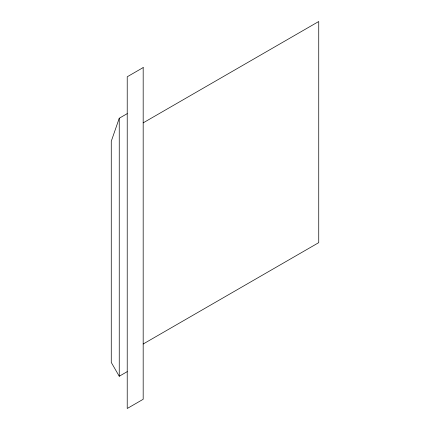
<?xml version="1.0" encoding="UTF-8"?>
<svg xmlns="http://www.w3.org/2000/svg" width="430" height="430" viewBox="0 0 430 430"><rect width="100%" height="100%" fill="white"/><g stroke="black" fill="none" stroke-linecap="round" stroke-linejoin="round"><path stroke-width="0.64" d="M127.221 113.644L119.244 118.25L111.262 141.282L111.262 362.431L119.244 376.25L127.221 371.644M143.179 122.856L318.738 21.5L318.738 242.644L143.179 344M119.244 118.25L119.244 376.25M143.179 67.569L127.221 76.782L127.221 408.5L143.179 399.287L143.179 67.569"/></g></svg>
